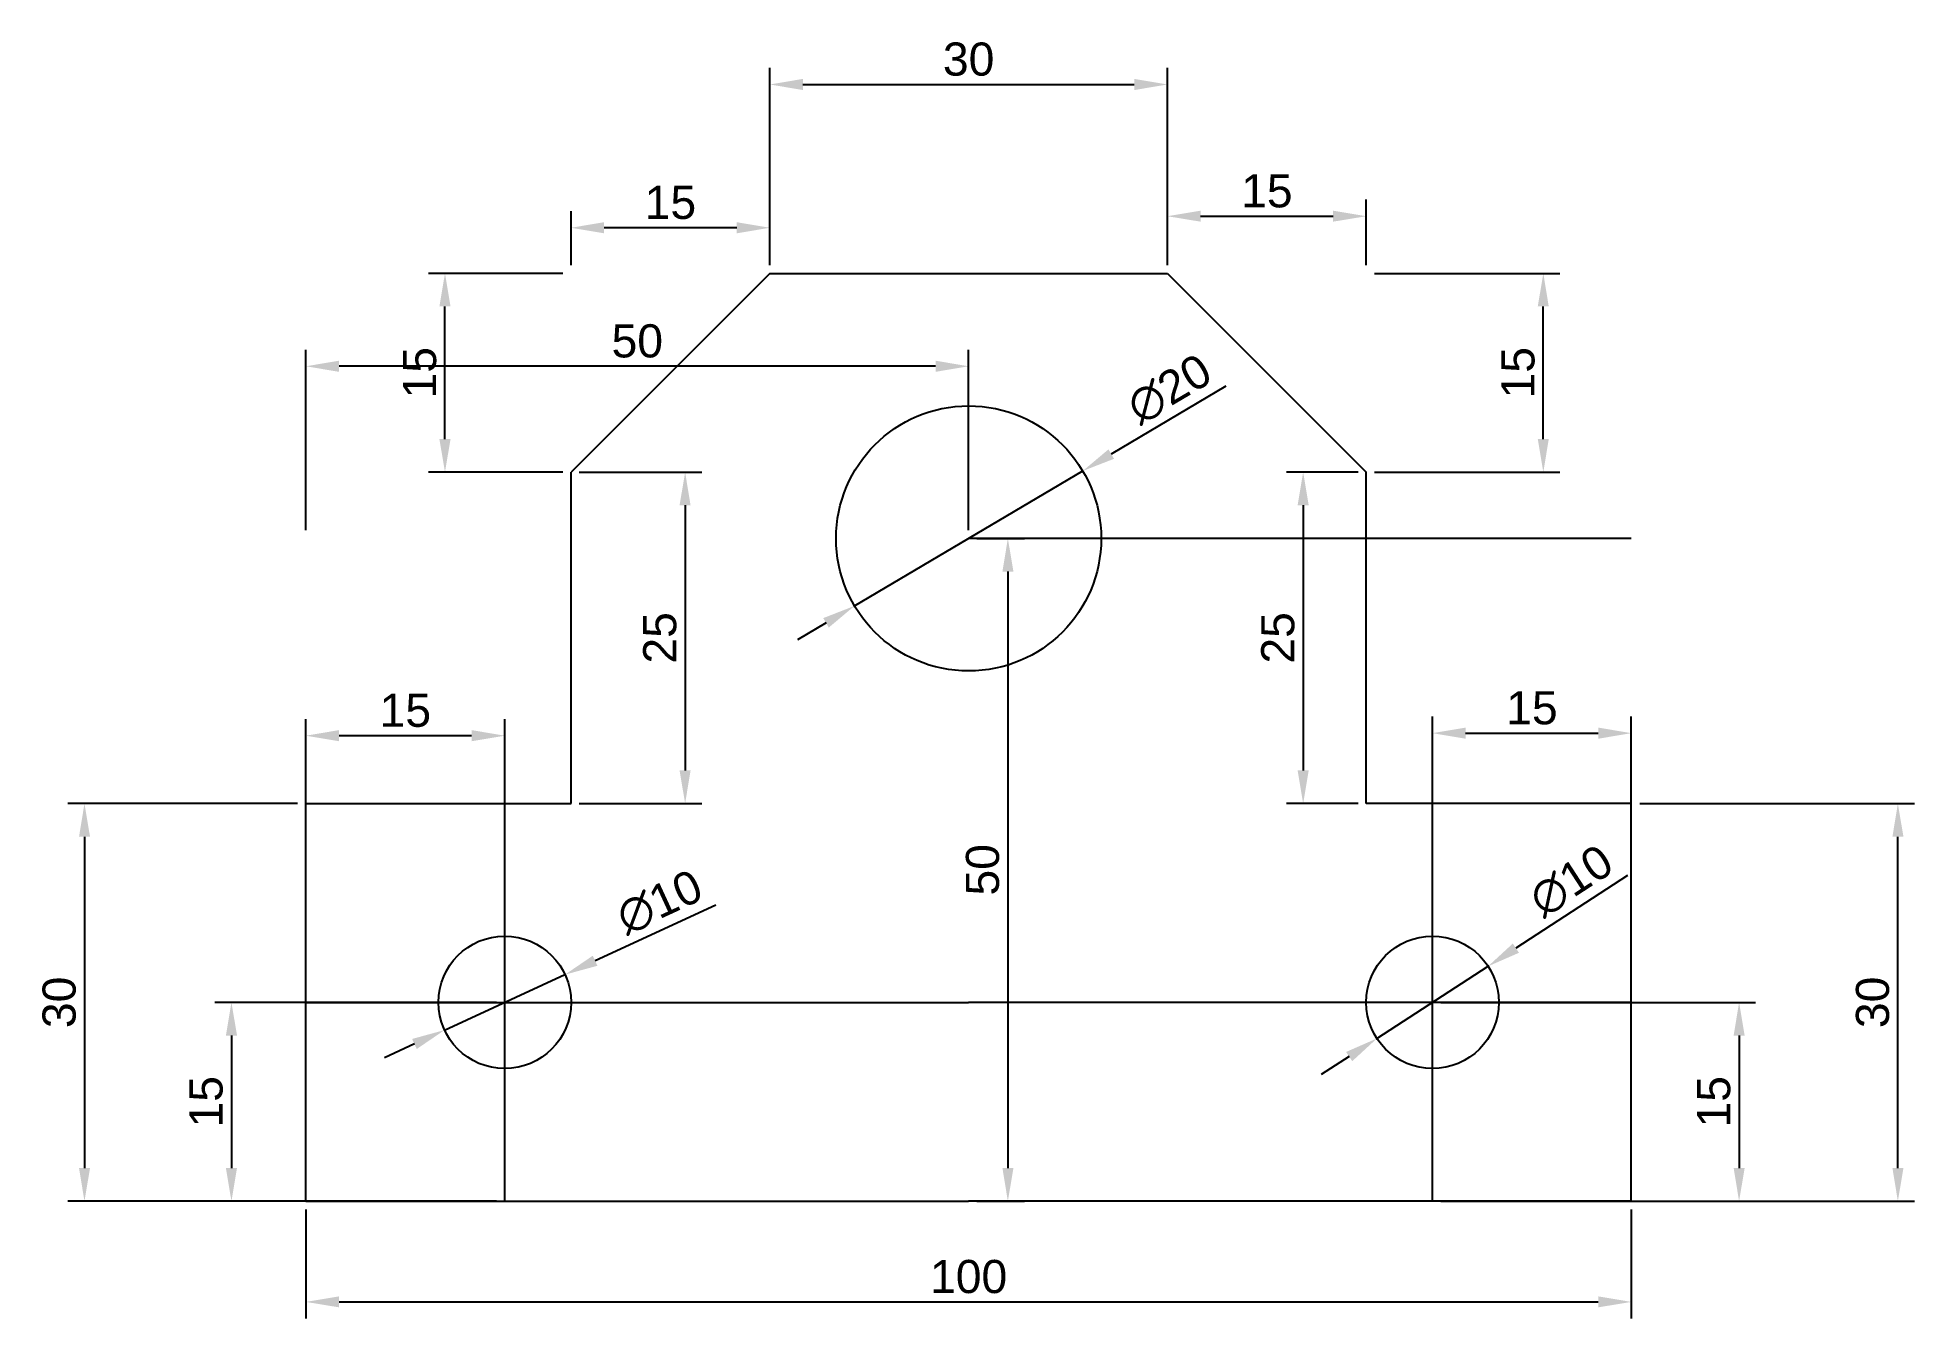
# Model space of a CAD drawing. Header units: millimetres. Extents: x -20 to 121, y -9 to 88.
import ezdxf

# ---------------------------------------------------------------- set-up
doc = ezdxf.new("R2010")
doc.units = ezdxf.units.MM
doc.styles.get("Standard").update_dxf_attribs({"font": 'arial.ttf'})
doc.dimstyles.new('ISO-25', dxfattribs={"dimtxt": 2.5, "dimasz": 2.5, "dimexe": 1.25, "dimexo": 0.625, "dimtad": 1, "dimtxsty": 'Standard', "dimcen": 2.5, "dimadec": 0, "dimazin": 0, "dimtfac": 1, "dimtmove": 0, "dimatfit": 3, "dimfxl": 1, "dimarcsym": 0})

# ---------------------------------------------------------------- blocks, each defined once
blk = doc.blocks.new('*D2')
at = {"color": 0, "lineweight": -2, "transparency": 16777216}
for p, q in [((20.62, 55), (29.86, 55)), ((28.61, 52.5), (28.61, 32.5)), ((20.62, 30), (29.86, 30))]:
    blk.add_line(p, q, dxfattribs=at)
at = {"color": 0, "transparency": 16777216}
for points in [[(28.19, 52.5), (29.02, 52.5), (28.61, 55)], [(28.19, 32.5), (29.02, 32.5), (28.61, 30)]]:
    blk.add_solid(points, dxfattribs=at)
at = {"layer": 'Defpoints', "color": 0, "transparency": 16777216}
for p in [(20, 55), (20, 30), (28.61, 30)]:
    blk.add_point(p, dxfattribs=at)
at = {"color": 0, "transparency": 16777216, "insert": (26.71, 42.5), "char_height": 2.5, "attachment_point": 5, "rotation": 90}
blk.add_mtext('25', dxfattribs=at)
blk = doc.blocks.new('*D3')
at = {"color": 0, "lineweight": -2, "transparency": 16777216}
for p, q in [((65, 70.62), (65, 75.56)), ((80, 70.62), (80, 75.56)), ((67.5, 74.31), (77.5, 74.31))]:
    blk.add_line(p, q, dxfattribs=at)
at = {"color": 0, "transparency": 16777216}
for points in [[(67.5, 74.73), (67.5, 73.9), (65, 74.31)], [(77.5, 74.73), (77.5, 73.9), (80, 74.31)]]:
    blk.add_solid(points, dxfattribs=at)
at = {"layer": 'Defpoints', "color": 0, "transparency": 16777216}
for p in [(80, 74.31), (65, 70), (80, 70)]:
    blk.add_point(p, dxfattribs=at)
at = {"color": 0, "transparency": 16777216, "insert": (72.5, 76.21), "char_height": 2.5, "attachment_point": 5}
blk.add_mtext('15', dxfattribs=at)
blk = doc.blocks.new('*D4')
at = {"color": 0, "lineweight": -2, "transparency": 16777216}
for p, q in [((20, 70.62), (20, 74.69)), ((35, 70.62), (35, 74.69)), ((32.5, 73.44), (22.5, 73.44))]:
    blk.add_line(p, q, dxfattribs=at)
at = {"color": 0, "transparency": 16777216}
for points in [[(22.5, 73.86), (22.5, 73.02), (20, 73.44)], [(32.5, 73.86), (32.5, 73.02), (35, 73.44)]]:
    blk.add_solid(points, dxfattribs=at)
at = {"layer": 'Defpoints', "color": 0, "transparency": 16777216}
for p in [(20, 73.44), (20, 70), (35, 70)]:
    blk.add_point(p, dxfattribs=at)
at = {"color": 0, "transparency": 16777216, "insert": (27.5, 75.34), "char_height": 2.5, "attachment_point": 5}
blk.add_mtext('15', dxfattribs=at)
blk = doc.blocks.new('*D5')
at = {"color": 0, "lineweight": -2, "transparency": 16777216}
for p, q in [((0, 15.62), (0, 36.37)), ((15, 15.62), (15, 36.37)), ((12.5, 35.12), (2.5, 35.12))]:
    blk.add_line(p, q, dxfattribs=at)
at = {"color": 0, "transparency": 16777216}
for points in [[(2.5, 35.54), (2.5, 34.7), (0, 35.12)], [(12.5, 35.54), (12.5, 34.7), (15, 35.12)]]:
    blk.add_solid(points, dxfattribs=at)
at = {"layer": 'Defpoints', "color": 0, "transparency": 16777216}
for p in [(0, 35.12), (0, 15), (15, 15)]:
    blk.add_point(p, dxfattribs=at)
at = {"color": 0, "transparency": 16777216, "insert": (7.5, 37.02), "char_height": 2.5, "attachment_point": 5}
blk.add_mtext('15', dxfattribs=at)
blk = doc.blocks.new('*D6')
at = {"color": 0, "lineweight": -2, "transparency": 16777216}
for p, q in [((14.38, 15), (-6.87, 15)), ((-5.62, 12.5), (-5.62, 2.5)), ((14.38, 0), (-6.87, 0))]:
    blk.add_line(p, q, dxfattribs=at)
at = {"color": 0, "transparency": 16777216}
for points in [[(-6.04, 12.5), (-5.2, 12.5), (-5.62, 15)], [(-6.04, 2.5), (-5.2, 2.5), (-5.62, 0)]]:
    blk.add_solid(points, dxfattribs=at)
at = {"layer": 'Defpoints', "color": 0, "transparency": 16777216}
for p in [(15, 15), (15, 0), (-5.62, 0)]:
    blk.add_point(p, dxfattribs=at)
at = {"color": 0, "transparency": 16777216, "insert": (-7.52, 7.5), "char_height": 2.5, "attachment_point": 5, "rotation": 90}
blk.add_mtext('15', dxfattribs=at)
blk = doc.blocks.new('*D7')
at = {"color": 0, "lineweight": -2, "transparency": 16777216}
for p, q in [((85, 15.62), (85, 36.56)), ((100, 15.62), (100, 36.56)), ((87.5, 35.31), (97.5, 35.31))]:
    blk.add_line(p, q, dxfattribs=at)
at = {"color": 0, "transparency": 16777216}
for points in [[(87.5, 35.73), (87.5, 34.89), (85, 35.31)], [(97.5, 35.73), (97.5, 34.89), (100, 35.31)]]:
    blk.add_solid(points, dxfattribs=at)
at = {"layer": 'Defpoints', "color": 0, "transparency": 16777216}
for p in [(100, 35.31), (85, 15), (100, 15)]:
    blk.add_point(p, dxfattribs=at)
at = {"color": 0, "transparency": 16777216, "insert": (92.5, 37.21), "char_height": 2.5, "attachment_point": 5}
blk.add_mtext('15', dxfattribs=at)
blk = doc.blocks.new('*D8')
at = {"color": 0, "lineweight": -2, "transparency": 16777216}
for p, q in [((85.63, 15), (109.38, 15)), ((108.13, 12.5), (108.13, 2.5)), ((85.63, 0), (109.38, 0))]:
    blk.add_line(p, q, dxfattribs=at)
at = {"color": 0, "transparency": 16777216}
for points in [[(107.72, 12.5), (108.55, 12.5), (108.13, 15)], [(107.72, 2.5), (108.55, 2.5), (108.13, 0)]]:
    blk.add_solid(points, dxfattribs=at)
at = {"layer": 'Defpoints', "color": 0, "transparency": 16777216}
for p in [(85, 15), (85, 0), (108.13, 0)]:
    blk.add_point(p, dxfattribs=at)
at = {"color": 0, "transparency": 16777216, "insert": (106.23, 7.5), "char_height": 2.5, "attachment_point": 5, "rotation": 90}
blk.add_mtext('15', dxfattribs=at)
blk = doc.blocks.new('*D9')
at = {"color": 0, "lineweight": -2, "transparency": 16777216}
for p, q in [((50.63, 50), (54.21, 50)), ((52.96, 47.5), (52.96, 2.5)), ((50.63, 0), (54.21, 0))]:
    blk.add_line(p, q, dxfattribs=at)
at = {"color": 0, "transparency": 16777216}
for points in [[(52.55, 47.5), (53.38, 47.5), (52.96, 50)], [(52.55, 2.5), (53.38, 2.5), (52.96, 0)]]:
    blk.add_solid(points, dxfattribs=at)
at = {"layer": 'Defpoints', "color": 0, "transparency": 16777216}
for p in [(50, 50), (50, 0), (52.96, 0)]:
    blk.add_point(p, dxfattribs=at)
at = {"color": 0, "transparency": 16777216, "insert": (51.06, 25), "char_height": 2.5, "attachment_point": 5, "rotation": 90}
blk.add_mtext('50', dxfattribs=at)
blk = doc.blocks.new('*D10')
at = {"color": 0, "lineweight": -2, "transparency": 16777216}
for p, q in [((0, 50.62), (0, 64.24)), ((50, 50.62), (50, 64.24)), ((47.5, 62.99), (2.5, 62.99))]:
    blk.add_line(p, q, dxfattribs=at)
at = {"color": 0, "transparency": 16777216}
for points in [[(2.5, 63.41), (2.5, 62.57), (0, 62.99)], [(47.5, 63.41), (47.5, 62.57), (50, 62.99)]]:
    blk.add_solid(points, dxfattribs=at)
at = {"layer": 'Defpoints', "color": 0, "transparency": 16777216}
for p in [(0, 62.99), (0, 50), (50, 50)]:
    blk.add_point(p, dxfattribs=at)
at = {"color": 0, "transparency": 16777216, "insert": (25, 64.89), "char_height": 2.5, "attachment_point": 5}
blk.add_mtext('50', dxfattribs=at)
blk = doc.blocks.new('*D11')
at = {"color": 0, "lineweight": -2, "transparency": 16777216}
for p, q in [((35, 70.62), (35, 85.5)), ((65, 70.62), (65, 85.5)), ((37.5, 84.25), (62.5, 84.25))]:
    blk.add_line(p, q, dxfattribs=at)
at = {"color": 0, "transparency": 16777216}
for points in [[(37.5, 84.67), (37.5, 83.83), (35, 84.25)], [(62.5, 84.67), (62.5, 83.83), (65, 84.25)]]:
    blk.add_solid(points, dxfattribs=at)
at = {"layer": 'Defpoints', "color": 0, "transparency": 16777216}
for p in [(65, 84.25), (35, 70), (65, 70)]:
    blk.add_point(p, dxfattribs=at)
at = {"color": 0, "transparency": 16777216, "insert": (50, 86.15), "char_height": 2.5, "attachment_point": 5}
blk.add_mtext('30', dxfattribs=at)
blk = doc.blocks.new('*D12')
at = {"color": 0, "lineweight": -2, "transparency": 16777216}
for p, q in [((19.38, 70), (9.24, 70)), ((10.49, 57.5), (10.49, 67.5)), ((19.38, 55), (9.24, 55))]:
    blk.add_line(p, q, dxfattribs=at)
at = {"color": 0, "transparency": 16777216}
for points in [[(10.07, 67.5), (10.91, 67.5), (10.49, 70)], [(10.07, 57.5), (10.91, 57.5), (10.49, 55)]]:
    blk.add_solid(points, dxfattribs=at)
at = {"layer": 'Defpoints', "color": 0, "transparency": 16777216}
for p in [(10.49, 70), (20, 70), (20, 55)]:
    blk.add_point(p, dxfattribs=at)
at = {"color": 0, "transparency": 16777216, "insert": (8.59, 62.5), "char_height": 2.5, "attachment_point": 5, "rotation": 90}
blk.add_mtext('15', dxfattribs=at)
blk = doc.blocks.new('*D13')
at = {"color": 0, "lineweight": -2, "transparency": 16777216}
for p, q in [((80.63, 70), (94.61, 70)), ((93.36, 57.5), (93.36, 67.5)), ((80.63, 55), (94.61, 55))]:
    blk.add_line(p, q, dxfattribs=at)
at = {"color": 0, "transparency": 16777216}
for points in [[(92.94, 67.5), (93.77, 67.5), (93.36, 70)], [(92.94, 57.5), (93.77, 57.5), (93.36, 55)]]:
    blk.add_solid(points, dxfattribs=at)
at = {"layer": 'Defpoints', "color": 0, "transparency": 16777216}
for p in [(80, 70), (93.36, 70), (80, 55)]:
    blk.add_point(p, dxfattribs=at)
at = {"color": 0, "transparency": 16777216, "insert": (91.46, 62.5), "char_height": 2.5, "attachment_point": 5, "rotation": 90}
blk.add_mtext('15', dxfattribs=at)
blk = doc.blocks.new('*D14')
at = {"color": 0, "lineweight": -2, "transparency": 16777216}
for p, q in [((79.38, 55), (73.99, 55)), ((75.24, 52.5), (75.24, 32.5)), ((79.38, 30), (73.99, 30))]:
    blk.add_line(p, q, dxfattribs=at)
at = {"color": 0, "transparency": 16777216}
for points in [[(74.82, 52.5), (75.66, 52.5), (75.24, 55)], [(74.82, 32.5), (75.66, 32.5), (75.24, 30)]]:
    blk.add_solid(points, dxfattribs=at)
at = {"layer": 'Defpoints', "color": 0, "transparency": 16777216}
for p in [(80, 55), (75.24, 30), (80, 30)]:
    blk.add_point(p, dxfattribs=at)
at = {"color": 0, "transparency": 16777216, "insert": (73.34, 42.5), "char_height": 2.5, "attachment_point": 5, "rotation": 90}
blk.add_mtext('25', dxfattribs=at)
blk = doc.blocks.new('*D15')
at = {"color": 0, "lineweight": -2, "transparency": 16777216}
for p, q in [((0, -0.62), (0, -8.85)), ((100, -0.62), (100, -8.85)), ((2.5, -7.6), (97.5, -7.6))]:
    blk.add_line(p, q, dxfattribs=at)
at = {"color": 0, "transparency": 16777216}
for points in [[(2.5, -7.18), (2.5, -8.01), (0, -7.6)], [(97.5, -7.18), (97.5, -8.01), (100, -7.6)]]:
    blk.add_solid(points, dxfattribs=at)
at = {"layer": 'Defpoints', "color": 0, "transparency": 16777216}
for p in [(0, 0), (100, 0), (100, -7.6)]:
    blk.add_point(p, dxfattribs=at)
at = {"color": 0, "transparency": 16777216, "insert": (50, -5.7), "char_height": 2.5, "attachment_point": 5}
blk.add_mtext('100', dxfattribs=at)
blk = doc.blocks.new('*D16')
at = {"color": 0, "lineweight": -2, "transparency": 16777216}
for p, q in [((-0.63, 30), (-17.96, 30)), ((-16.71, 27.5), (-16.71, 2.5)), ((-0.63, 0), (-17.96, 0))]:
    blk.add_line(p, q, dxfattribs=at)
at = {"color": 0, "transparency": 16777216}
for points in [[(-17.12, 27.5), (-16.29, 27.5), (-16.71, 30)], [(-17.12, 2.5), (-16.29, 2.5), (-16.71, 0)]]:
    blk.add_solid(points, dxfattribs=at)
at = {"layer": 'Defpoints', "color": 0, "transparency": 16777216}
for p in [(0, 30), (0, 0), (-16.71, 0)]:
    blk.add_point(p, dxfattribs=at)
at = {"color": 0, "transparency": 16777216, "insert": (-18.61, 15), "char_height": 2.5, "attachment_point": 5, "rotation": 90}
blk.add_mtext('30', dxfattribs=at)
blk = doc.blocks.new('*D17')
at = {"color": 0, "lineweight": -2, "transparency": 16777216}
for p, q in [((100.63, 30), (121.36, 30)), ((120.11, 2.5), (120.11, 27.5)), ((100.63, 0), (121.36, 0))]:
    blk.add_line(p, q, dxfattribs=at)
at = {"color": 0, "transparency": 16777216}
for points in [[(119.7, 27.5), (120.53, 27.5), (120.11, 30)], [(119.7, 2.5), (120.53, 2.5), (120.11, 0)]]:
    blk.add_solid(points, dxfattribs=at)
at = {"layer": 'Defpoints', "color": 0, "transparency": 16777216}
for p in [(100, 30), (120.11, 30), (100, 0)]:
    blk.add_point(p, dxfattribs=at)
at = {"color": 0, "transparency": 16777216, "insert": (118.21, 15), "char_height": 2.5, "attachment_point": 5, "rotation": 90}
blk.add_mtext('30', dxfattribs=at)
blk = doc.blocks.new('*D18')
at = {"color": 0, "lineweight": -2, "transparency": 16777216}
for p, q in [((30.93, 22.34), (21.81, 18.14)), ((10.46, 12.91), (19.54, 17.09)), ((8.19, 11.86), (5.92, 10.82))]:
    blk.add_line(p, q, dxfattribs=at)
at = {"color": 0, "transparency": 16777216}
for points in [[(21.64, 18.52), (21.99, 17.76), (19.54, 17.09)], [(8.01, 12.24), (8.36, 11.48), (10.46, 12.91)]]:
    blk.add_solid(points, dxfattribs=at)
at = {"layer": 'Defpoints', "color": 0, "transparency": 16777216}
for p in [(19.54, 17.09), (10.46, 12.91)]:
    blk.add_point(p, dxfattribs=at)
at = {"color": 0, "transparency": 16777216, "insert": (26.68, 22.55), "char_height": 2.5, "attachment_point": 5, "rotation": 24.7397}
blk.add_mtext('∅10', dxfattribs=at)
blk = doc.blocks.new('*D19')
at = {"color": 0, "lineweight": -2, "transparency": 16777216}
for p, q in [((99.71, 24.56), (91.29, 19.09)), ((80.81, 12.28), (89.19, 17.72)), ((78.71, 10.91), (76.61, 9.55))]:
    blk.add_line(p, q, dxfattribs=at)
at = {"color": 0, "transparency": 16777216}
for points in [[(91.06, 19.44), (91.52, 18.74), (89.19, 17.72)], [(78.48, 11.26), (78.94, 10.56), (80.81, 12.28)]]:
    blk.add_solid(points, dxfattribs=at)
at = {"layer": 'Defpoints', "color": 0, "transparency": 16777216}
for p in [(89.19, 17.72), (80.81, 12.28)]:
    blk.add_point(p, dxfattribs=at)
at = {"color": 0, "transparency": 16777216, "insert": (95.47, 24.16), "char_height": 2.5, "attachment_point": 5, "rotation": 33.0119}
blk.add_mtext('∅10', dxfattribs=at)
blk = doc.blocks.new('*D20')
at = {"color": 0, "lineweight": -2, "transparency": 16777216}
for p, q in [((69.4, 61.48), (60.76, 56.37)), ((41.39, 44.91), (58.61, 55.09)), ((39.24, 43.63), (37.09, 42.36))]:
    blk.add_line(p, q, dxfattribs=at)
at = {"color": 0, "transparency": 16777216}
for points in [[(60.55, 56.72), (60.97, 56.01), (58.61, 55.09)], [(39.03, 43.99), (39.45, 43.28), (41.39, 44.91)]]:
    blk.add_solid(points, dxfattribs=at)
at = {"layer": 'Defpoints', "color": 0, "transparency": 16777216}
for p in [(58.61, 55.09), (41.39, 44.91)]:
    blk.add_point(p, dxfattribs=at)
at = {"color": 0, "transparency": 16777216, "insert": (65.15, 61.26), "char_height": 2.5, "attachment_point": 5, "rotation": 30.6176}
blk.add_mtext('∅20', dxfattribs=at)

msp = doc.modelspace()

# ---------------------------------------------------------------- linework, layer by layer
for p, q in [((35, 70), (20, 55)), ((35, 70), (65, 70)), ((65, 70), (80, 55)), ((20, 30), (20, 55)), ((20, 55), (20, 55)), ((80, 30), (80, 55)), ((80, 55), (80, 55)), ((100, 50), (50, 50)), ((0, 0), (0, 30)), ((0, 30), (20, 30)), ((15, 0), (15, 30)), ((100, 30), (80, 30)), ((85, 0), (85, 30)), ((100, 0), (100, 30)), ((0, 15), (50, 15)), ((100, 15), (50, 15)), ((0, 0), (50, 0)), ((100, 0), (50, 0))]:
    msp.add_line(p, q)
for centre, radius in [((50, 50), 10), ((15, 15), 5), ((85, 15), 5)]:
    msp.add_circle(centre, radius)

# ---------------------------------------------------------------- dimensions: what is measured, and where the dimension line sits
for base, p1, p2, picture, middle in [((65, 84.248), (35, 70), (65, 70), '*D11', (50, 86.151)), ((20, 73.441), (35, 70), (20, 70), '*D4', (27.5, 75.343)), ((80, 74.312), (65, 70), (80, 70), '*D3', (72.5, 76.213)), ((0, 62.991), (50, 50), (0, 50), '*D10', (25, 64.892)), ((0, 35.121), (15, 15), (0, 15), '*D5', (7.5, 37.022)), ((100, 35.31), (85, 15), (100, 15), '*D7', (92.5, 37.211)), ((100, -7.598), (0, 0), (100, 0), '*D15', (50, -5.696))]:
    dim = msp.add_linear_dim(base=base, p1=p1, p2=p2, dimstyle='ISO-25')
    dim.commit()
    dim.dimension.update_dxf_attribs({"geometry": picture, "text_midpoint": middle})
for base, p1, p2, picture, middle in [((10.489, 70), (20, 55), (20, 70), '*D12', (8.587, 62.5)), ((93.357, 70), (80, 55), (80, 70), '*D13', (91.455, 62.5)), ((28.608, 30), (20, 55), (20, 30), '*D2', (26.707, 42.5)), ((75.24, 30), (80, 55), (80, 30), '*D14', (73.339, 42.5)), ((-16.708, 0), (0, 30), (0, 0), '*D16', (-18.61, 15)), ((120.112, 30), (100, 0), (100, 30), '*D17', (118.21, 15)), ((-5.621, 0), (15, 15), (15, 0), '*D6', (-7.523, 7.5)), ((108.134, 0), (85, 15), (85, 0), '*D8', (106.233, 7.5))]:
    dim = msp.add_linear_dim(base=base, p1=p1, p2=p2, angle=90, dimstyle='ISO-25')
    dim.commit()
    dim.dimension.update_dxf_attribs({"geometry": picture, "text_midpoint": middle})
for p1, p2, picture, middle in [((41.394, 44.907), (58.606, 55.093), '*D20', (65.15, 61.257)), ((80.807, 12.276), (89.193, 17.724), '*D19', (96.548, 22.503)), ((10.459, 12.908), (19.541, 17.092), '*D18', (27.507, 20.763))]:
    dim = msp.add_diameter_dim_2p(p1=p1, p2=p2, dimstyle='ISO-25')
    dim.commit()
    dim.dimension.update_dxf_attribs({"geometry": picture, "text_midpoint": middle})
dim = msp.add_aligned_dim(p1=(50, 50), p2=(50, 0), distance=2.964, dimstyle='ISO-25')
dim.commit()
dim.dimension.update_dxf_attribs({"geometry": '*D9', "text_midpoint": (51.063, 25)})

doc.saveas('drawing.dxf')
